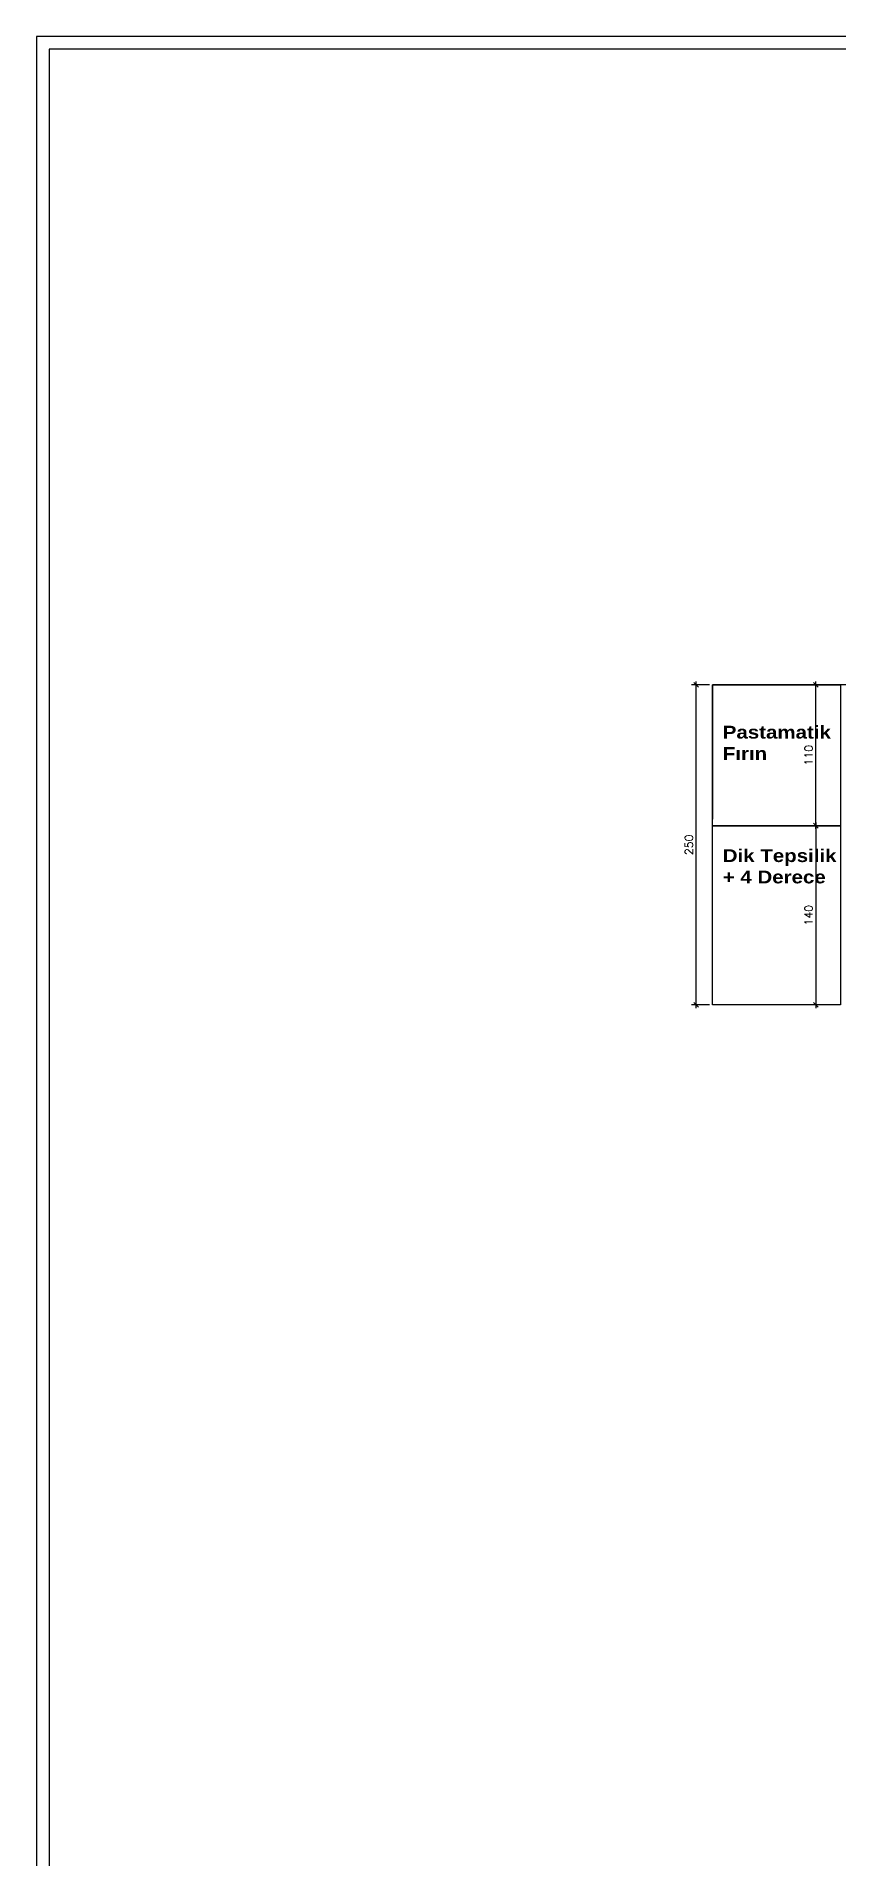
# Model space of a CAD drawing. Extents: x -454 to 2691, y -140 to 2189.
# Drawn here: x -291 to 335, y 637 to 2060 of the extents above; entities that cross this region are included whole.
import ezdxf

# ---------------------------------------------------------------- set-up
doc = ezdxf.new("R2010")
doc.units = 0
doc.header["$PDMODE"] = 3
doc.layers.get('0').update_dxf_attribs({"linetype": 'CONTINUOUS'})
doc.layers.get('DEFPOINTS').update_dxf_attribs({"linetype": 'CONTINUOUS'})
doc.layers.add('11_2_alcipan_duvar', color=50, linetype='CONTINUOUS', lineweight=30)
for name, color, linetype in [('INCE', 5, 'CONTINUOUS'), ('OLCU', 7, 'CONTINUOUS'), ('Tefriş', 170, 'CONTINUOUS')]:
    doc.layers.add(name, color=color, linetype=linetype)
doc.styles.add('OLCU YAZ.', font='romanstw.shx')
doc.dimstyles.new('CM-(S25)-O', dxfattribs={"dimscale": 2.5, "dimtxt": 2.5, "dimasz": 1.5, "dimexe": 1.5, "dimexo": 1, "dimgap": 1, "dimtad": 1, "dimdec": 1, "dimzin": 12, "dimdsep": 46, "dimtxsty": 'OLCU YAZ.', "dimblk1": 'OBLIQUE', "dimblk2": 'OBLIQUE', "dimsah": 1, "dimcen": 9, "dimdle": 1, "dimclrd": 7, "dimclre": 7, "dimclrt": 3, "dimadec": 1, "dimazin": 0, "dimtfac": 1, "dimtdec": 1, "dimtix": 1, "dimtmove": 2, "dimatfit": 3, "dimldrblk": 'OBLIQUE', "dimtolj": 1, "dimtzin": 0, "dimarcsym": 0})

# ---------------------------------------------------------------- blocks, each defined once
blk = doc.blocks.new('_OBLIQUE')
at = {"color": 0, "linetype": 'ByBlock'}
blk.add_line((-0.5, -0.5), (0.5, 0.5), dxfattribs=at)
blk = doc.blocks.new('*D32')
at = {"layer": 'DEFPOINTS', "color": 0, "transparency": 16777216}
for p in [(317.7, 1553.4), (317.7, 1553.4), (317.7, 1443.4)]:
    blk.add_point(p, dxfattribs=at)
at = {"layer": 'OLCU', "color": 7, "lineweight": -2, "transparency": 16777216}
for p, q in [((317.7, 1440.9), (317.7, 1555.9)), ((320.2, 1553.4), (321.5, 1553.4)), ((320.2, 1443.4), (321.5, 1443.4))]:
    blk.add_line(p, q, dxfattribs=at)
at = {"layer": 'OLCU', "color": 7, "lineweight": -2, "transparency": 16777216, "xscale": 3.75, "yscale": 3.75, "zscale": 3.75}
for p, rotation in [((317.7, 1553.4), 90), ((317.7, 1443.4), 270)]:
    blk.add_blockref('_OBLIQUE', p, dxfattribs=dict(at, rotation=rotation))
at = {"layer": 'OLCU', "color": 3, "transparency": 16777216, "insert": (312.1, 1498.4), "char_height": 6.25, "attachment_point": 5, "rotation": 90, "style": 'OLCU YAZ.'}
blk.add_mtext('\\A1;110', dxfattribs=at)
blk = doc.blocks.new('*D33')
at = {"layer": 'DEFPOINTS', "color": 0, "transparency": 16777216}
for p in [(317.7, 1443.4), (317.7, 1303.4), (337.1, 1303.4)]:
    blk.add_point(p, dxfattribs=at)
at = {"layer": 'OLCU', "color": 7, "lineweight": -2, "transparency": 16777216}
for p, q in [((317.7, 1445.9), (317.7, 1300.9)), ((320.2, 1443.4), (321.5, 1443.4)), ((334.6, 1303.4), (314, 1303.4))]:
    blk.add_line(p, q, dxfattribs=at)
at = {"layer": 'OLCU', "color": 7, "lineweight": -2, "transparency": 16777216, "xscale": 3.75, "yscale": 3.75, "zscale": 3.75}
for p, rotation in [((317.7, 1443.4), 90), ((317.7, 1303.4), 270)]:
    blk.add_blockref('_OBLIQUE', p, dxfattribs=dict(at, rotation=rotation))
at = {"layer": 'OLCU', "color": 3, "transparency": 16777216, "insert": (312.1, 1373.4), "char_height": 6.25, "attachment_point": 5, "rotation": 90, "style": 'OLCU YAZ.'}
blk.add_mtext('\\A1;140', dxfattribs=at)
blk = doc.blocks.new('*D38')
at = {"layer": 'DEFPOINTS', "color": 0, "transparency": 16777216}
for p in [(224.2, 1553.4), (237.1, 1553.4), (237.1, 1303.4)]:
    blk.add_point(p, dxfattribs=at)
at = {"layer": 'OLCU', "color": 7, "lineweight": -2, "transparency": 16777216}
for p, q in [((234.6, 1553.4), (220.5, 1553.4)), ((224.2, 1300.9), (224.2, 1555.9)), ((234.6, 1303.4), (220.5, 1303.4))]:
    blk.add_line(p, q, dxfattribs=at)
at = {"layer": 'OLCU', "color": 7, "lineweight": -2, "transparency": 16777216, "xscale": 3.75, "yscale": 3.75, "zscale": 3.75}
for p, rotation in [((224.2, 1553.4), 90), ((224.2, 1303.4), 270)]:
    blk.add_blockref('_OBLIQUE', p, dxfattribs=dict(at, rotation=rotation))
at = {"layer": 'OLCU', "color": 3, "transparency": 16777216, "insert": (218.6, 1428.4), "char_height": 6.25, "attachment_point": 5, "rotation": 90, "style": 'OLCU YAZ.'}
blk.add_mtext('\\A1;250', dxfattribs=at)

msp = doc.modelspace()

# ---------------------------------------------------------------- linework, layer by layer
for points in [[(-291.14, -10.1), (2588.86, -10.1), (2588.86, 2059.9), (-291.14, 2059.9)], [(-281.14, -0.1), (2578.86, -0.1), (2578.86, 2049.9), (-281.14, 2049.9)]]:
    msp.add_lwpolyline(points, close=True)
at = {"layer": 'INCE', "linetype": 'Continuous', "lineweight": -3}
for p, q in [((357.05, 1553.37), (237.05, 1553.37)), ((237.05, 1553.37), (237.05, 1448.37))]:
    msp.add_line(p, q, dxfattribs=at)
msp.add_lwpolyline([(337.05, 1303.37), (237.05, 1303.37), (237.05, 1443.37), (337.05, 1443.37)], close=True, dxfattribs=at)
at = {"layer": 'Tefriş'}
msp.add_lwpolyline([(237.05, 1443.37), (237.05, 1553.37), (337.05, 1553.37), (337.05, 1443.37)], close=True, dxfattribs=at)

# ---------------------------------------------------------------- texts
at = {"layer": '11_2_alcipan_duvar', "color": 253, "char_height": 10, "attachment_point": 1, "style": 'OLCU YAZ.'}
for s, insert in [('{\\fArial Black|b0|i0|c162|p34;Pastamatik ^JFırın}', (245.01, 1521.41)), ('{\\fArial Black|b0|i0|c162|p34;Dik Tepsilik^J+ 4 Derece}', (245.01, 1424.97))]:
    msp.add_mtext_dynamic_manual_height_columns(s, width=113.6919, gutter_width=49.84, heights=[0], dxfattribs=dict(at, insert=insert))

# ---------------------------------------------------------------- dimensions: what is measured, and where the dimension line sits
at = {"layer": 'OLCU'}
for base, p1, p2, picture, middle in [((224.22, 1553.37), (237.05, 1303.37), (237.05, 1553.37), '*D38', (218.59, 1428.37)), ((317.71, 1553.37), (317.71, 1443.37), (317.71, 1553.37), '*D32', (312.08, 1498.37)), ((317.71, 1303.37), (317.71, 1443.37), (337.05, 1303.37), '*D33', (312.08, 1373.37))]:
    dim = msp.add_linear_dim(base=base, p1=p1, p2=p2, angle=90, dimstyle='CM-(S25)-O', dxfattribs=at)
    dim.commit()
    dim.dimension.update_dxf_attribs({"geometry": picture, "text_midpoint": middle})

doc.saveas('drawing.dxf')
